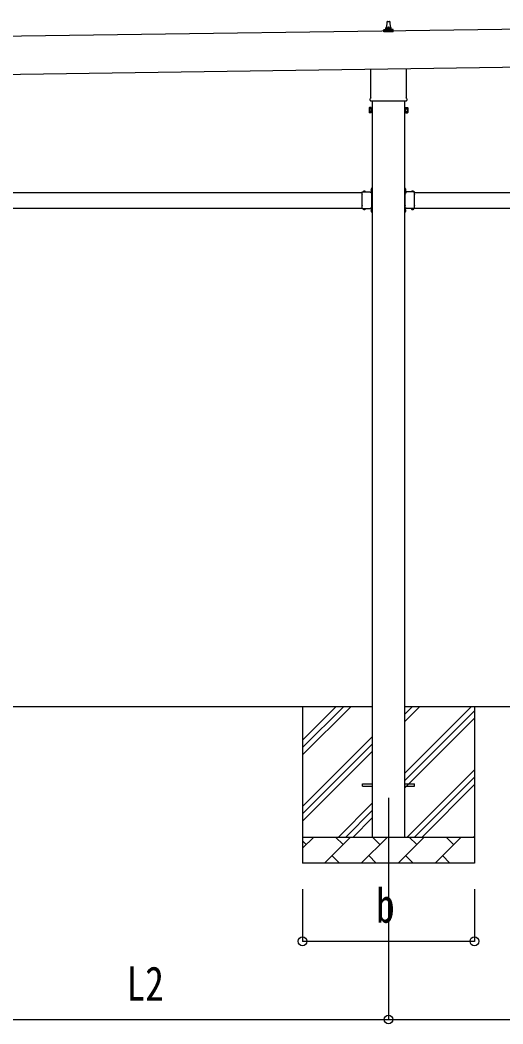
# Model space of a CAD drawing. Units: millimetres, scale not verified. Extents: x -16820 to 16820, y -11880 to 11880.
# Drawn here: x -5757 to -3904, y -3962 to -111 of the extents above; entities that cross this region are included whole.
import ezdxf
from ezdxf.enums import TextEntityAlignment as Align

# ---------------------------------------------------------------- set-up
doc = ezdxf.new("R2010")
doc.units = ezdxf.units.MM
doc.header["$LTSCALE"] = 50
for name, color, linetype in [('0-3_YKK_12', 2, 'Continuous'), ('0-4_YKK_13', 4, 'Continuous'), ('0-5_YKK_A1', 4, 'Continuous'), ('0-6_YKK_D', 6, 'Continuous')]:
    doc.layers.add(name, color=color, linetype=linetype)
doc.styles.add('ＭＳ ゴシック', font='')
doc.styles.get('ＭＳ ゴシック').set_extended_font_data('MS Gothic')

msp = doc.modelspace()

# ---------------------------------------------------------------- linework, layer by layer
at = {"layer": '0-3_YKK_12'}
msp.add_line((-4343.19, -3095), (-4343.19, -3445), dxfattribs=at)
at = {"layer": '0-4_YKK_13'}
for p, q in [((-4347.46, -115.52), (-4338.91, -115.52)), ((-4361.44, -155.52), (-4361.44, -147.81)), ((-4361.06, -147.02), (-4325.32, -147.02)), ((-4360.67, -146.84), (-4353.95, -145.21)), ((-4353.57, -145.02), (-4332.81, -145.02)), ((-4353.19, -144.24), (-4353.19, -140.02)), ((-4352.19, -140.02), (-4334.19, -140.02)), ((-4349.19, -140.02), (-4348.46, -116.5)), ((-4337.91, -116.5), (-4337.19, -140.02)), ((-4333.19, -144.24), (-4333.19, -140.02)), ((-4325.7, -146.84), (-4332.42, -145.21)), ((-4324.94, -155.52), (-4324.94, -147.81)), ((-4324.94, -155.52), (-4361.44, -155.52)), ((-4411.49, -409.51), (-4411.49, -298.86)), ((-4274.89, -296.91), (-4274.89, -409.51)), ((-4413.19, -418.29), (-4413.19, -412.79)), ((-4275.25, -421.79), (-4411.12, -421.79)), ((-4273.19, -412.79), (-4273.19, -418.29)), ((-4417.19, -447.79), (-4416.43, -446.47)), ((-4417.19, -447.79), (-4417.19, -464.79)), ((-4410.19, -451.38), (-4416.43, -451.38)), ((-4410.19, -461.19), (-4416.43, -461.19)), ((-4276.19, -451.38), (-4269.95, -451.38)), ((-4276.19, -461.19), (-4269.95, -461.19)), ((-4269.19, -447.79), (-4269.95, -446.47)), ((-4269.19, -447.79), (-4269.19, -464.79)), ((-4417.19, -464.79), (-4416.43, -466.1)), ((-4410.19, -466.1), (-4416.43, -466.1)), ((-4407.69, -465.49), (-4410.19, -465.49)), ((-4278.69, -465.49), (-4276.19, -465.49)), ((-4276.19, -466.1), (-4269.95, -466.1)), ((-4269.19, -464.79), (-4269.95, -466.1)), ((-4443.69, -780.29), (-4443.69, -769.9)), ((-4443.69, -769.9), (-4407.29, -769.9)), ((-4440.42, -769.04), (-4440.42, -769.2)), ((-4439.72, -769.9), (-4431.65, -769.9)), ((-4436.81, -769.9), (-4438.14, -767.24)), ((-4434.56, -769.9), (-4433.24, -767.24)), ((-4430.95, -769.04), (-4430.95, -769.2)), ((-4411.39, -762), (-4405.69, -762)), ((-4407.29, -760.87), (-4409.95, -759.55)), ((-4407.29, -763.13), (-4409.95, -764.45)), ((-4408.15, -757.27), (-4407.99, -757.27)), ((-4408.15, -766.74), (-4407.99, -766.74)), ((-4407.29, -754.5), (-4405.69, -754.5)), ((-4407.29, -771.46), (-4407.29, -754.5)), ((-4407.29, -757.97), (-4407.29, -766.04)), ((-4405.69, -759), (-4407.29, -759)), ((-4407.29, -760), (-4405.69, -760)), ((-4407.29, -764), (-4405.69, -764)), ((-4405.69, -765), (-4407.29, -765)), ((-4279.09, -754.5), (-4280.69, -754.5)), ((-4280.69, -759), (-4279.09, -759)), ((-4279.09, -760), (-4280.69, -760)), ((-4274.99, -762), (-4280.69, -762)), ((-4279.09, -764), (-4280.69, -764)), ((-4280.69, -765), (-4279.09, -765)), ((-4279.09, -771.46), (-4279.09, -754.5)), ((-4279.09, -757.97), (-4279.09, -766.04)), ((-4279.09, -760.87), (-4276.43, -759.55)), ((-4279.09, -763.13), (-4276.43, -764.45)), ((-4242.69, -769.9), (-4279.09, -769.9)), ((-4278.23, -757.27), (-4278.39, -757.27)), ((-4278.23, -766.74), (-4278.39, -766.74)), ((-4255.42, -769.04), (-4255.42, -769.2)), ((-4246.65, -769.9), (-4254.72, -769.9)), ((-4251.81, -769.9), (-4253.14, -767.24)), ((-4249.56, -769.9), (-4248.24, -767.24)), ((-4245.95, -769.04), (-4245.95, -769.2)), ((-4242.69, -780.29), (-4242.69, -769.9)), ((-4443.69, -822.29), (-4443.69, -781.71)), ((-4407.69, -771.5), (-4410.69, -771.5)), ((-4407.69, -780.29), (-4407.69, -773.5)), ((-4407.69, -822.29), (-4407.69, -781.71)), ((-4278.69, -771.5), (-4275.69, -771.5)), ((-4278.69, -780.29), (-4278.69, -773.5)), ((-4278.69, -822.29), (-4278.69, -781.71)), ((-4242.69, -822.29), (-4242.69, -781.71)), ((-4443.69, -834.1), (-4443.69, -823.71)), ((-4443.69, -834.1), (-4407.29, -834.1)), ((-4440.42, -834.96), (-4440.42, -834.8)), ((-4439.72, -834.1), (-4431.65, -834.1)), ((-4436.81, -834.1), (-4438.14, -836.76)), ((-4434.56, -834.1), (-4433.24, -836.76)), ((-4430.95, -834.96), (-4430.95, -834.8)), ((-4410.69, -832.5), (-4407.69, -832.5)), ((-4407.29, -840.87), (-4409.95, -839.55)), ((-4407.29, -843.13), (-4409.95, -844.45)), ((-4408.15, -837.27), (-4407.99, -837.27)), ((-4408.15, -846.74), (-4407.99, -846.74)), ((-4407.69, -830.5), (-4407.69, -823.71)), ((-4407.29, -849.5), (-4407.29, -832.54)), ((-4407.29, -837.97), (-4407.29, -846.04)), ((-4407.29, -840), (-4405.69, -840)), ((-4407.29, -844), (-4405.69, -844)), ((-4279.09, -840), (-4280.69, -840)), ((-4279.09, -844), (-4280.69, -844)), ((-4279.09, -849.5), (-4279.09, -832.54)), ((-4242.69, -834.1), (-4279.09, -834.1)), ((-4279.09, -837.97), (-4279.09, -846.04)), ((-4279.09, -840.87), (-4276.43, -839.55)), ((-4279.09, -843.13), (-4276.43, -844.45)), ((-4278.69, -830.5), (-4278.69, -823.71)), ((-4275.69, -832.5), (-4278.69, -832.5)), ((-4278.23, -837.27), (-4278.39, -837.27)), ((-4278.23, -846.74), (-4278.39, -846.74)), ((-4255.42, -834.96), (-4255.42, -834.8)), ((-4246.65, -834.1), (-4254.72, -834.1)), ((-4251.81, -834.1), (-4253.14, -836.76)), ((-4249.56, -834.1), (-4248.24, -836.76)), ((-4245.95, -834.96), (-4245.95, -834.8)), ((-4242.69, -834.1), (-4242.69, -823.71)), ((-4407.29, -849.5), (-4405.69, -849.5)), ((-4279.09, -849.5), (-4280.69, -849.5)), ((-4443.19, -3040.5), (-4405.69, -3040.5)), ((-4443.19, -3049.5), (-4443.19, -3040.5)), ((-4280.69, -3040.5), (-4243.19, -3040.5)), ((-4243.19, -3049.5), (-4243.19, -3040.5)), ((-4443.19, -3049.5), (-4405.69, -3049.5)), ((-4280.69, -3049.5), (-4243.19, -3049.5))]:
    msp.add_line(p, q, dxfattribs=at)
for points in [[(-4410.19, -466.1), (-4410.19, -446.47), (-4416.43, -446.47)], [(-4410.19, -465.49), (-4410.19, -447.09), (-4407.69, -447.09)], [(-4276.19, -465.49), (-4276.19, -447.09), (-4278.69, -447.09)], [(-4276.19, -466.1), (-4276.19, -446.47), (-4269.95, -446.47)], [(-4407.69, -773.5), (-4410.69, -773.5), (-4410.69, -769.9)], [(-4405.69, -769.5), (-4405.69, -763.5), (-4405.69, -760.5), (-4405.69, -754.5)], [(-4280.69, -769.5), (-4280.69, -763.5), (-4280.69, -760.5), (-4280.69, -754.5)], [(-4278.69, -773.5), (-4275.69, -773.5), (-4275.69, -769.9)], [(-4407.69, -830.5), (-4410.69, -830.5), (-4410.69, -834.1)], [(-4405.69, -849.5), (-4405.69, -843.5), (-4405.69, -840.5), (-4405.69, -834.5)], [(-4280.69, -849.5), (-4280.69, -843.5), (-4280.69, -840.5), (-4280.69, -834.5)], [(-4278.69, -830.5), (-4275.69, -830.5), (-4275.69, -834.1)]]:
    msp.add_lwpolyline(points, dxfattribs=at)
for points in [[(-4407.69, -466.79), (-4407.69, -445.79), (-4405.69, -445.79), (-4405.69, -466.79)], [(-4278.69, -466.79), (-4278.69, -445.79), (-4280.69, -445.79), (-4280.69, -466.79)]]:
    msp.add_lwpolyline(points, close=True, dxfattribs=at)
for centre, radius, start, end in [((-4347.46, -116.52), 1, 90, 178.60509), ((-4338.91, -116.52), 1, 1.39491, 90), ((-4360.44, -147.81), 1, 103.62699, 180), ((-4354.19, -144.24), 1, 283.62699, 0), ((-4349.1, -140.66), 4.13, 90, 171.17633), ((-4352.19, -141.02), 1, 90, 180), ((-4339.86, -140.02), 4.83, 133.60282, 180), ((-4346.52, -140.02), 4.83, 0, 46.39718), ((-4337.27, -140.66), 4.13, 8.82367, 90), ((-4334.19, -141.02), 1, 0, 90), ((-4332.19, -144.24), 1, 180, 256.37301), ((-4325.94, -147.81), 1, 0, 76.37301), ((-4409.19, -412.79), 4, 125.09963, 180), ((-4409.19, -418.29), 4, 180, 194.47751), ((-4409.19, -418.29), 4, 194.47751, 241.04498), ((-4277.19, -418.29), 4, 298.95502, 345.52249), ((-4277.19, -412.79), 4, 0, 54.90037), ((-4277.19, -418.29), 4, 345.52249, 0), ((-4412.84, -448.92), 4.34, 145.61575, 214.38425), ((-4400.95, -456.29), 16.24, 162.41205, 197.58795), ((-4412.84, -463.65), 4.34, 145.61575, 214.38425), ((-4285.43, -456.29), 16.24, 342.41205, 17.58795), ((-4273.53, -448.92), 4.34, 325.61575, 34.38425), ((-4273.53, -463.65), 4.34, 325.61575, 34.38425), ((-4439.56, -769.04), 0.862, 129.12355, 180), ((-4439.72, -769.2), 0.7, 180, 270), ((-4435.69, -773.8), 7, 90, 129.12355), ((-4435.69, -773.8), 7, 50.87645, 90), ((-4431.65, -769.2), 0.7, 270, 0), ((-4431.82, -769.04), 0.862, 0, 50.87645), ((-4403.39, -762), 7, 140.87645, 180), ((-4403.39, -762), 7, 180, 219.12355), ((-4408.15, -758.13), 0.862, 90, 140.87645), ((-4408.15, -765.87), 0.862, 219.12355, 270), ((-4407.99, -757.97), 0.7, 0, 90), ((-4407.99, -766.04), 0.7, 270, 0), ((-4407.69, -769.5), 2, 270, 0), ((-4278.69, -769.5), 2, 180, 270), ((-4278.39, -757.97), 0.7, 90, 180), ((-4278.39, -766.04), 0.7, 180, 270), ((-4278.23, -758.13), 0.862, 39.12355, 90), ((-4278.23, -765.87), 0.862, 270, 320.87645), ((-4282.99, -762), 7, 0, 39.12355), ((-4282.99, -762), 7, 320.87645, 0), ((-4254.56, -769.04), 0.862, 129.12355, 180), ((-4254.72, -769.2), 0.7, 180, 270), ((-4250.69, -773.8), 7, 90, 129.12355), ((-4250.69, -773.8), 7, 50.87645, 90), ((-4246.65, -769.2), 0.7, 270, 0), ((-4246.82, -769.04), 0.862, 0, 50.87645), ((-4444.39, -781), 1, 314.427, 45.573), ((-4406.99, -781), 1, 134.427, 225.573), ((-4279.39, -781), 1, 314.427, 45.573), ((-4241.99, -781), 1, 134.427, 225.573), ((-4444.39, -823), 1, 314.427, 45.573), ((-4439.72, -834.8), 0.7, 90, 180), ((-4439.56, -834.96), 0.862, 180, 230.87645), ((-4435.69, -830.2), 7, 230.87645, 270), ((-4435.69, -830.2), 7, 270, 309.12355), ((-4431.65, -834.8), 0.7, 0, 90), ((-4431.82, -834.96), 0.862, 309.12355, 0), ((-4403.39, -842), 7, 140.87645, 180), ((-4403.39, -842), 7, 180, 219.12355), ((-4408.15, -838.13), 0.862, 90, 140.87645), ((-4408.15, -845.87), 0.862, 219.12355, 270), ((-4406.99, -823), 1, 134.427, 225.573), ((-4407.99, -837.97), 0.7, 0, 90), ((-4407.99, -846.04), 0.7, 270, 0), ((-4407.69, -834.5), 2, 0, 90), ((-4278.69, -834.5), 2, 90, 180), ((-4278.39, -837.97), 0.7, 90, 180), ((-4278.39, -846.04), 0.7, 180, 270), ((-4279.39, -823), 1, 314.427, 45.573), ((-4278.23, -838.13), 0.862, 39.12355, 90), ((-4278.23, -845.87), 0.862, 270, 320.87645), ((-4282.99, -842), 7, 0, 39.12355), ((-4282.99, -842), 7, 320.87645, 0), ((-4254.72, -834.8), 0.7, 90, 180), ((-4254.56, -834.96), 0.862, 180, 230.87645), ((-4250.69, -830.2), 7, 230.87645, 270), ((-4250.69, -830.2), 7, 270, 309.12355), ((-4246.65, -834.8), 0.7, 0, 90), ((-4246.82, -834.96), 0.862, 309.12355, 0), ((-4241.99, -823), 1, 134.427, 225.573)]:
    msp.add_arc(centre, radius, start, end, dxfattribs=at)
at = {"layer": '0-5_YKK_A1'}
for p, q in [((-1388.46, -110.69), (-6775.5, -187.61)), ((-6773.42, -332.6), (-1386.39, -255.65)), ((-4405.69, -421.79), (-4405.69, -3245)), ((-4280.69, -3245), (-4280.69, -421.79)), ((-6042.69, -772), (-4443.69, -772)), ((-4242.69, -772), (-2643.69, -772)), ((-6042.69, -832), (-4443.69, -832)), ((-4410.69, -832), (-4406.19, -832)), ((-4275.69, -832), (-4280.19, -832)), ((-4242.69, -832), (-2643.69, -832)), ((-4405.69, -2745), (-6080.69, -2745)), ((-4673.19, -2745), (-4673.19, -3345)), ((-4673.19, -2930.05), (-4488.14, -2745)), ((-4673.19, -2901.77), (-4516.42, -2745)), ((-4673.19, -2873.48), (-4544.71, -2745)), ((-2605.69, -2745), (-4280.69, -2745)), ((-4280.69, -3000.1), (-4025.59, -2745)), ((-4280.69, -2802.11), (-4223.58, -2745)), ((-4280.69, -2773.82), (-4251.86, -2745)), ((-4280.69, -3028.38), (-4013.19, -2760.88)), ((-4013.19, -2745), (-4013.19, -3345)), ((-4280.69, -3056.67), (-4013.19, -2789.17)), ((-4673.19, -3128.04), (-4405.69, -2860.54)), ((-4673.19, -3156.32), (-4405.69, -2888.82)), ((-4673.19, -3184.61), (-4405.69, -2917.11)), ((-4271.03, -3245), (-4013.19, -2987.16)), ((-4242.75, -3245), (-4013.19, -3015.44)), ((-4214.46, -3245), (-4013.19, -3043.73)), ((-4535.59, -3245), (-4405.69, -3115.1)), ((-4507.31, -3245), (-4405.69, -3143.38)), ((-4479.02, -3245), (-4405.69, -3171.67)), ((-4673.19, -3245), (-4013.19, -3245)), ((-4673.19, -3287.89), (-4630.3, -3245)), ((-4658.85, -3273.55), (-4673.19, -3259.21)), ((-4588.87, -3345), (-4488.87, -3245)), ((-4517.43, -3273.55), (-4545.98, -3245)), ((-4447.45, -3345), (-4347.45, -3245)), ((-4376.01, -3273.55), (-4404.56, -3245)), ((-4306.03, -3345), (-4206.03, -3245)), ((-4234.58, -3273.55), (-4263.14, -3245)), ((-4164.61, -3345), (-4064.61, -3245)), ((-4093.16, -3273.55), (-4121.72, -3245)), ((-4016.47, -3245), (-4013.19, -3241.72)), ((-4013.19, -3345), (-4673.19, -3345)), ((-4560.32, -3316.45), (-4531.77, -3345)), ((-4418.9, -3316.45), (-4390.35, -3345)), ((-4277.48, -3316.45), (-4248.92, -3345)), ((-4136.06, -3316.45), (-4107.5, -3345))]:
    msp.add_line(p, q, dxfattribs=at)
for points in [[(-4410.69, -772), (-4406.19, -772), (-4406.19, -832)], [(-4275.69, -772), (-4280.19, -772), (-4280.19, -832)]]:
    msp.add_lwpolyline(points, dxfattribs=at)
at = {"layer": '0-6_YKK_D'}
for p, q in [((-4673.19, -3445), (-4673.19, -3646)), ((-4343.19, -3445), (-4343.19, -3946)), ((-4343.19, -3445), (-4343.19, -3946)), ((-4013.19, -3445), (-4013.19, -3646)), ((-4673.19, -3645), (-4013.19, -3645)), ((-6143.19, -3945), (-4343.19, -3945)), ((-4343.19, -3945), (-2543.19, -3945))]:
    msp.add_line(p, q, dxfattribs=at)
for centre in [(-4673.19, -3645), (-4013.19, -3645), (-4343.19, -3945), (-4343.19, -3945)]:
    msp.add_circle(centre, 17, dxfattribs=at)

# ---------------------------------------------------------------- texts
at = {"layer": '0-6_YKK_D', "style": 'ＭＳ ゴシック', "width": 0.8}
for s, p in [('b', (-4391.19, -3613)), ('L2', (-5348.79, -3913))]:
    msp.add_text(s, height=132, dxfattribs=at).set_placement(p, align=Align.BOTTOM_LEFT)

doc.saveas('drawing.dxf')
